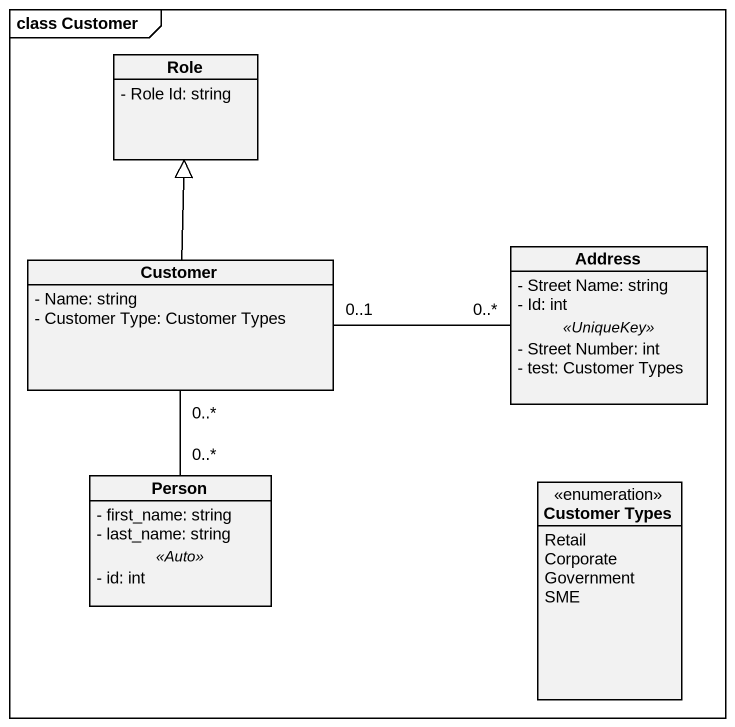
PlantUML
@startuml
mainframe class Customer
hide circle
hide empty members
skinparam classAttributeIconSize 0
class Role {
  - Role Id: string
}
class Customer {
  - Name: string
  - Customer Type: Customer Types
}
class Address {
  - Street Name: string
  - Id: int
  .. <<UniqueKey>> ..
  - Street Number: int
  - test: Customer Types
}
class "Person" as Person_ {
  - first_name: string
  - last_name: string
  .. <<Auto>> ..
  - id: int
}
enum "Customer Types" as Customer_Types {
  Retail
  Corporate
  Government
  SME
}
Customer -up-|> Role
Customer "0..*" -- "0..*" Person_
Address "0..*" -left- "0..1" Customer
@enduml
